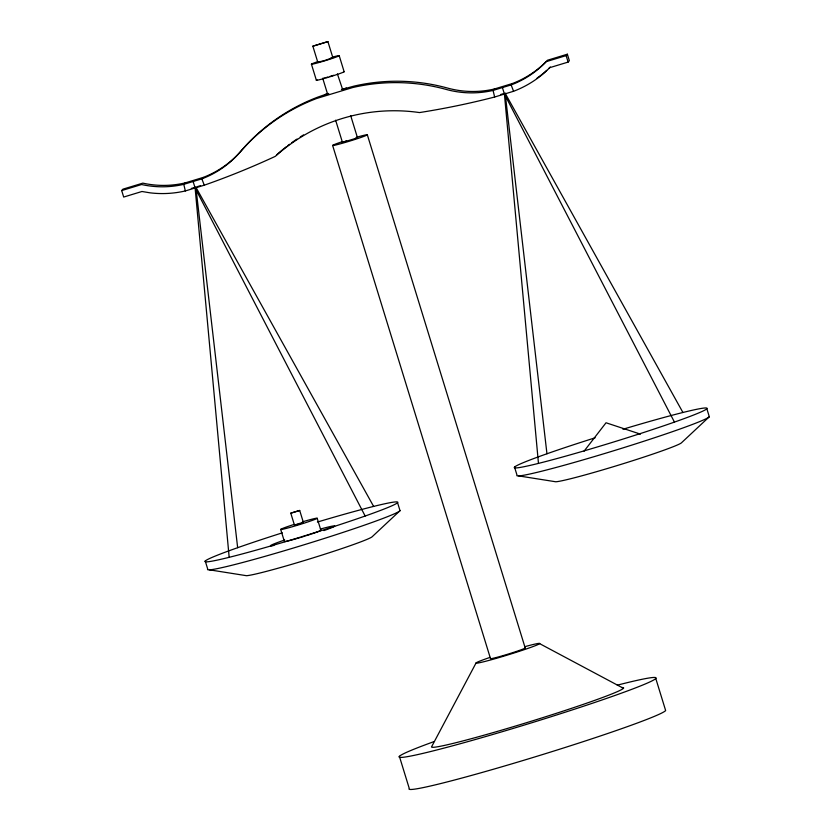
<?xml version="1.0" encoding="UTF-8"?>
<svg xmlns="http://www.w3.org/2000/svg" width="831" height="831" viewBox="0 0 831 831"><rect width="100%" height="100%" fill="white"/><g stroke="black" fill="none" stroke-linecap="round" stroke-linejoin="round"><path stroke-width="1.25" d="M476.08 662.93L431.715 746.539A100.489 4.737 -17.1 0 0 534.167 720.342A100.489 4.737 -17.1 0 0 621.733 687.549M584.1 451.14L606.028 422.771L640.462 434.146M341.427 89.551L353.954 86.133A190.87 190.091 41.4 0 1 447.525 88.065A95.43 95.046 41.4 0 0 494.31 89.021L512.374 83.536A95.43 95.046 41.4 0 0 547.463 60.248L567.365 54.202L569.36 60.684L568.124 62.086L549.831 67.633L543.827 73.284A102.223 101.808 41.4 0 1 513.568 91.275L494.632 97.019A794.665 791.434 41.4 0 1 419.51 112.569A178.405 177.678 41.4 0 0 275.31 156.353A794.665 791.434 41.4 0 1 204.27 185.199L185.344 190.943A102.223 101.808 41.4 0 1 150.131 192.844L141.966 191.494L123.684 197.051L121.69 190.569L122.926 189.167L142.828 183.132A95.43 95.046 41.4 0 0 185.022 182.945L203.086 177.46A95.43 95.046 41.4 0 0 241.333 150.681A190.87 190.091 41.4 0 1 317.826 97.102L326.739 93.986M185.022 182.945L183.786 184.347A95.43 95.046 41.4 0 1 141.592 184.524L121.69 190.569M193.852 180.649L193.114 181.48L183.786 184.347L185.344 190.943M203.086 177.46L201.85 178.862L193.114 181.48L195.108 187.962L365.152 516.02M373.628 506.411L195.846 187.131L195.108 187.962L229.169 557.31M494.31 89.021L493.074 90.423A95.43 95.046 41.4 0 1 446.289 89.457A190.87 190.091 41.4 0 0 352.718 87.535L316.601 98.505A190.87 190.091 41.4 0 0 240.097 152.073A95.43 95.046 41.4 0 1 201.85 178.862L204.27 185.199M503.139 86.725L502.412 87.556L493.074 90.423L494.632 97.019M512.374 83.536L511.138 84.939L502.412 87.556L504.407 94.038L674.44 422.096M682.926 412.488L505.134 93.207L504.407 94.038L538.467 463.386M513.568 91.275L511.138 84.939A95.43 95.046 41.4 0 0 546.227 61.65L566.129 55.604L567.365 54.202M548.803 68.495L550.309 66.989M397.55 502.662L400.023 510.681L372.278 536.639A66.532 3.137 -17.1 0 1 313.162 557.85A66.532 3.137 -17.1 0 1 246.464 575.696L209.443 569.837M706.849 408.738L709.31 416.757L681.565 442.715A66.532 3.137 -17.1 0 1 622.45 463.927A66.532 3.137 -17.1 0 1 555.762 481.772L518.741 475.914M546.694 70.406L545.063 71.892A102.223 101.808 41.4 0 1 537.086 78.093M312.851 46.183L327.913 41.612L332.836 57.651L324.838 60.466L317.785 62.221L312.851 46.183L327.913 41.612M337.396 73.897L342.704 89.717M335.62 120.194L342.455 142.402L343.691 141.831M350.682 115.623L357.507 137.832L342.455 142.402M290.777 513.174L299.7 510.463L303.398 522.491L298.661 524.153L294.475 525.192L290.777 513.174L299.7 510.463M294.475 525.192L295.213 524.86M344.99 141.353L346.62 140.792M295.981 524.579L298.049 523.894M333.605 75.289L329.772 76.504M197.04 186.757L200.614 185.625M325.191 94.526L328.723 93.456M341.686 89.519L346.402 88.086M299.212 523.53L300.355 523.187M500.636 94.516L504.012 93.529M191.348 188.44L194.724 187.453M326.074 77.574L327.84 77.075M301.404 522.896L303.398 522.491M330.967 57.941L332.836 57.651M323.488 78.218L324.589 77.958M355.637 138.123L357.507 137.832M539.62 643.63L623.458 688.317M566.129 55.604L568.124 62.086M655.784 678.501L665.652 710.567A134.373 6.326 -17.1 0 1 529.451 758.568A134.373 6.326 -17.1 0 1 409.257 788.432L399.389 756.355M514.545 467.136L517.017 475.155A100.78 4.747 -17.1 0 0 607.16 452.75A100.78 4.747 -17.1 0 0 709.31 416.757M367.344 134.84L525.213 648.003M339.214 55.708L344.138 71.746M322.719 78.259L327.653 94.287M311.417 64.153L316.351 80.192M332.608 145.394L490.487 658.557A18.199 0.862 -17.1 0 0 509.039 653.81A18.199 0.862 -17.1 0 0 524.901 647.868M317.193 518.295L320.891 530.323M280.681 529.389L284.379 541.417A19.134 0.904 -17.1 0 0 300.313 537.522M205.257 561.06L207.719 569.079A100.78 4.747 -17.1 0 0 297.872 546.673A100.78 4.747 -17.1 0 0 400.023 510.681M505.134 93.207L546.954 453.778M195.846 187.131L237.656 547.702M302.453 521.837A19.134 0.904 -17.1 0 1 314.388 519.604A19.134 0.904 -17.1 0 1 284.223 528.921A19.134 0.904 -17.1 0 1 294.153 524.403M320.569 530.178A19.134 0.904 -17.1 0 1 311.822 533.866M310.773 534.219A19.134 0.904 -17.1 0 1 306.265 535.683M305.081 536.057A19.134 0.904 -17.1 0 1 301.497 537.158M320.392 529.046A33.593 1.579 -17.1 0 1 330.489 528.142M329.388 528.578A33.593 1.579 -17.1 0 1 323.882 530.594M273.877 545.427A33.593 1.579 -17.1 0 1 284.711 539.994M317.4 522.055A100.78 4.747 -17.1 0 1 382.592 509.621A100.78 4.747 -17.1 0 1 221.95 559.055A100.78 4.747 -17.1 0 1 282.311 532.848M356.582 137.26A18.199 0.862 -17.1 0 1 364.051 136.326A18.199 0.862 -17.1 0 1 336.69 144.771A18.199 0.862 -17.1 0 1 342.237 141.686M617.288 685.16A134.373 6.326 -17.1 0 1 620.165 693.605A134.373 6.326 -17.1 0 1 439.215 749.354A134.373 6.326 -17.1 0 1 433.73 741.709M343.889 71.643A14.563 0.686 -17.1 0 1 329.377 76.951A14.563 0.686 -17.1 0 1 317.047 79.786M525.452 646.508A33.302 1.569 -17.1 0 1 531.85 646.996A33.302 1.569 -17.1 0 1 483.985 661.694A33.302 1.569 -17.1 0 1 490.082 657.373M333.013 56.975A14.563 0.686 -17.1 0 1 335.672 57.235A14.563 0.686 -17.1 0 1 314.606 63.675A14.563 0.686 -17.1 0 1 318.055 61.546M276.546 154.95A178.405 177.678 41.4 0 1 286.477 146.64M287.505 145.851A178.405 177.678 41.4 0 1 289.572 144.293M291.66 142.766A178.405 177.678 41.4 0 1 296.989 139.078M300.251 136.959A178.405 177.678 41.4 0 1 303.554 134.913M622.938 429.253A100.78 4.747 -17.1 0 1 692.597 415.417A100.78 4.747 -17.1 0 1 530.614 465.277A100.78 4.747 -17.1 0 1 595.121 437.812"/></g></svg>
